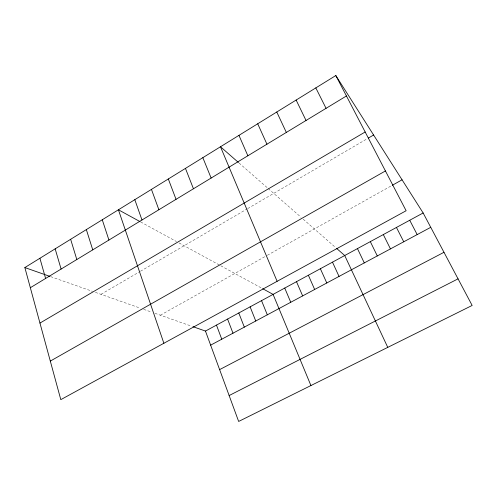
<?xml version="1.0" encoding="UTF-8"?>
<svg xmlns="http://www.w3.org/2000/svg" width="497" height="497" viewBox="0 0 497 497"><rect width="100%" height="100%" fill="white"/><g stroke="black" fill="none" stroke-linecap="round" stroke-linejoin="round"><path stroke-width="0.37" stroke-dasharray="2.48 1.86" d="M100.978 294.336L139.831 271.629M140.483 271.244L247.077 208.951M247.736 208.566L367.637 138.489M160.351 315.204L266.703 255.632M267.361 255.265L391.599 185.673M50.619 276.63L92.572 291.379M95.374 292.36L140.191 308.121M143.676 309.345L151.498 312.091M154.902 313.29L191.544 326.175M140.651 221.948L176.435 241.523M179.001 242.927L219.444 265.05M220.755 265.765L261.31 287.949M239.045 163.004L267.635 188.034M268.187 188.518L300.965 217.208M303.201 219.171L335.394 247.357"/><path stroke-width="0.75" d="M335.817 75.55L406.124 210.74L60.802 399.65L24.85 267.566L335.817 75.55L423.14 212.971L472.15 305.45L238.653 421.45L205.472 331.07L192.96 326.672M30.336 287.72L346.44 95.971M39.959 323.075L365.165 131.985M368.302 138.104L373.601 135.01M50.309 361.095L385.43 170.956M392.251 185.306L402.067 179.808M205.472 331.07L423.14 212.971M210.641 345.154L430.75 227.328M219.624 369.613L443.983 252.296M229.142 395.544L458.054 278.848M24.85 267.566L49.905 276.375M139.992 221.587L118.423 209.79L163.873 343.265M262.64 288.676L273.083 294.386L310.929 385.542M238.479 162.513L220.488 146.764L277.121 281.308M336.45 248.276L344.719 255.52L387.766 347.372M409.727 220.252L417.176 234.59M396.457 227.452L403.744 241.784M315.819 87.901L326.075 108.327M383.317 234.578L390.456 248.898M370.321 241.629L377.304 255.936M296.137 100.052L306.04 120.479M357.455 248.612L364.295 262.901M276.773 112.011L286.334 132.432M332.487 262.155L339.041 276.425M257.713 123.778L266.939 144.192M320.372 268.728L326.79 282.979M308.376 275.239L314.657 289.478M238.958 135.364L247.86 155.772M296.498 281.681L302.648 295.908M284.731 288.067L290.751 302.269M261.54 300.648L267.311 314.818M202.838 157.661L211.132 178.05M250.115 306.848L255.756 321.006M185.456 168.396L193.451 188.773M238.796 312.992L244.319 327.132M227.583 319.074L232.987 333.195M168.321 178.976L176.037 199.334M216.475 325.1L221.761 339.202M151.448 189.4L158.885 209.74M134.811 199.67L141.987 219.991M102.264 219.767L108.924 240.045M86.341 229.595L92.753 249.854M70.642 239.293L76.811 259.527M55.161 248.848L61.1 269.057M39.903 258.272L45.606 278.45"/></g></svg>
